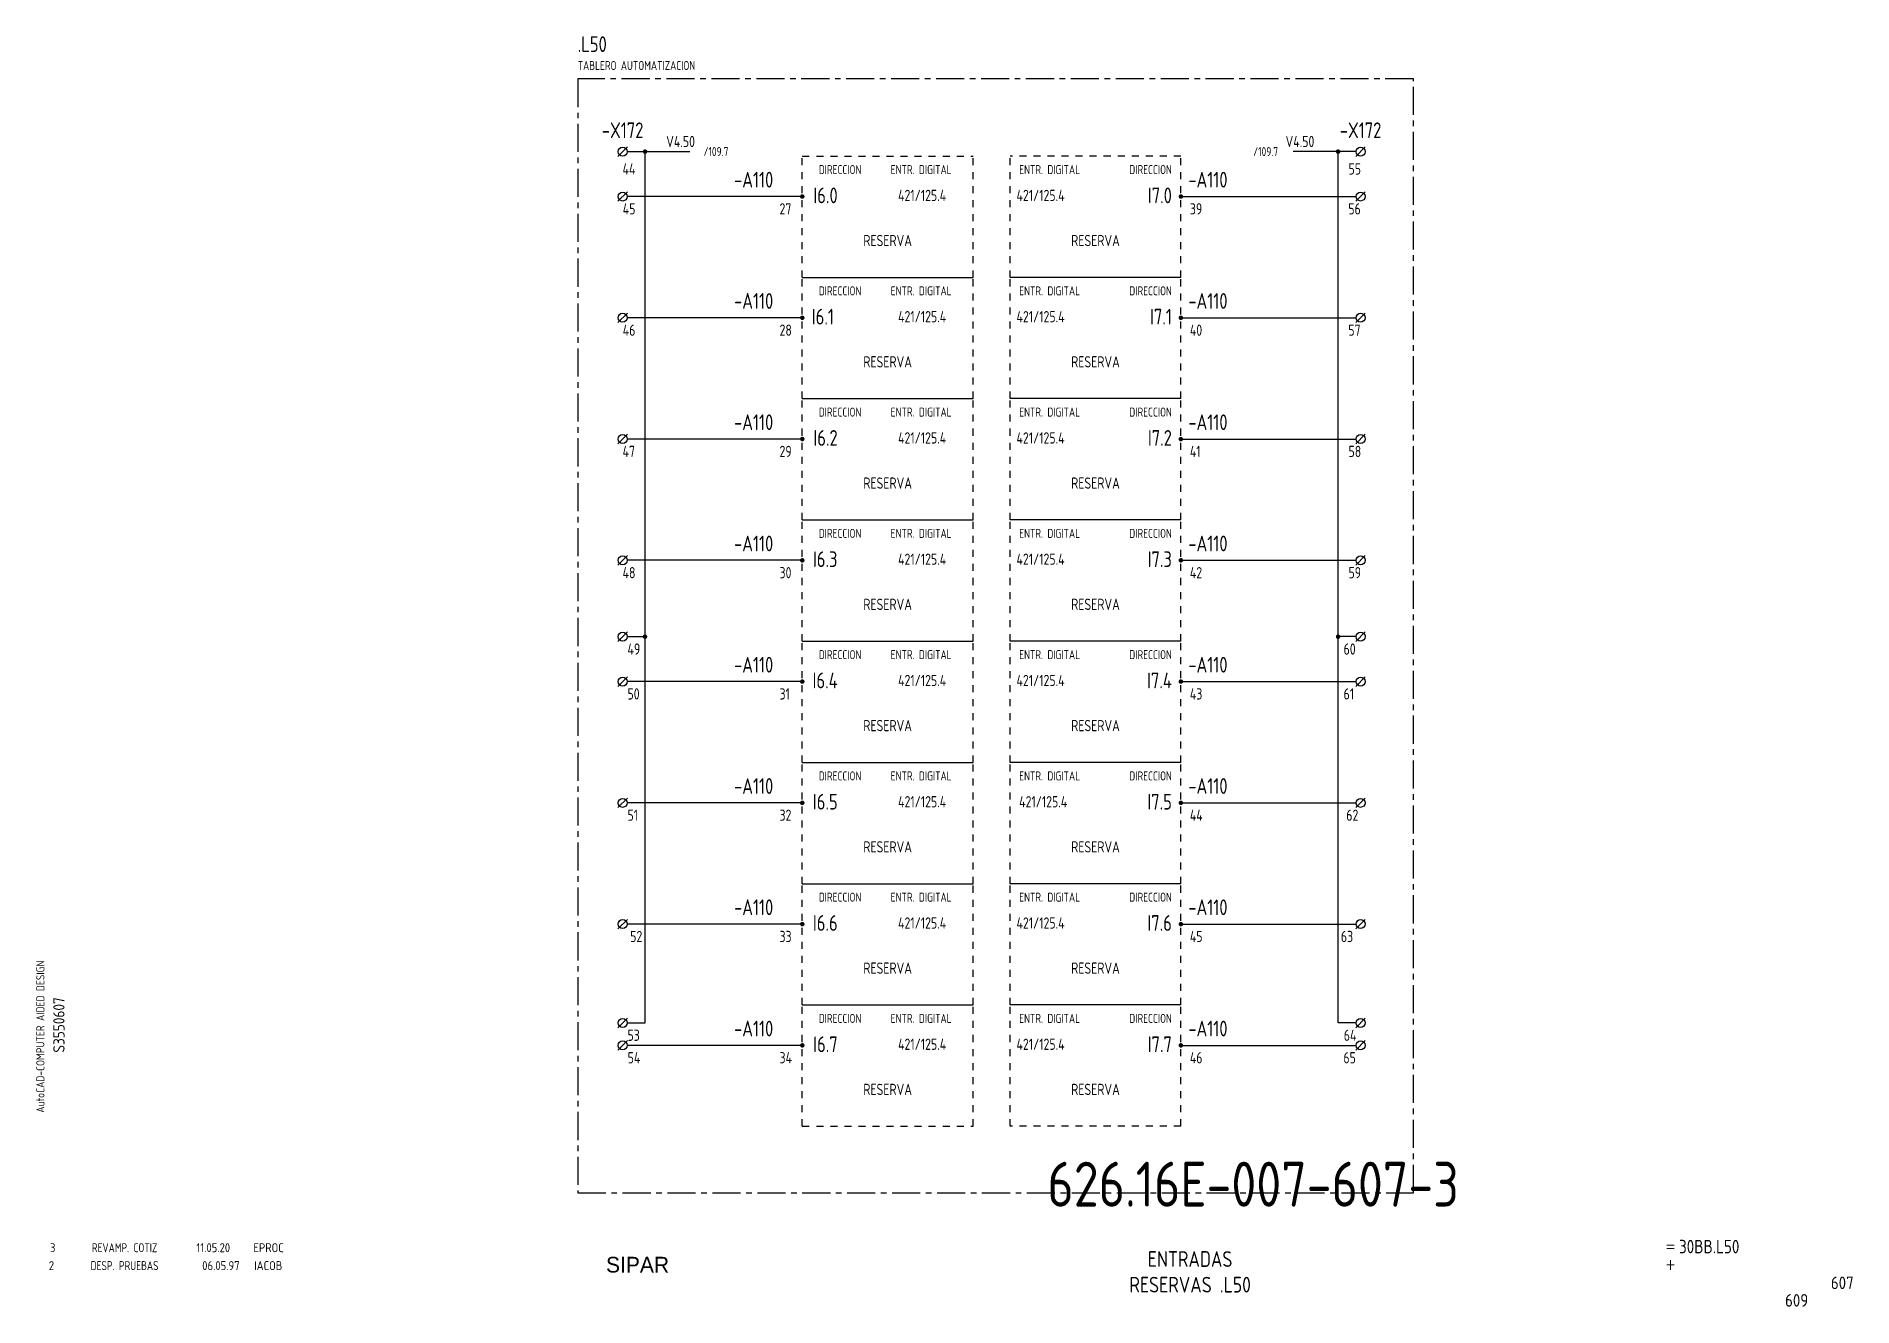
# Model space of a CAD drawing. Extents: x 10 to 414, y 6 to 288.
import ezdxf
from ezdxf.enums import TextEntityAlignment as Align

# ---------------------------------------------------------------- set-up
doc = ezdxf.new("R2010")
doc.units = 0
doc.header["$LTSCALE"] = 5
doc.header["$MEASUREMENT"] = 0
doc.linetypes.add('CENTER', pattern=[2, 1.25, -0.25, 0.25, -0.25])
doc.linetypes.add('HIDDEN1', pattern=[0.625, 0.3125, -0.3125])
doc.layers.get('0').update_dxf_attribs({"linetype": 'CONTINUOUS'})
doc.layers.add('3', color=3, linetype='CONTINUOUS')
doc.layers.add('CART', color=7, linetype='CONTINUOUS')
doc.styles.add('DIN', font='DIN.shx', dxfattribs={"width": 0.85})
doc.styles.add('N', font='ROMANS', dxfattribs={"width": 0.85, "height": 3})
doc.styles.add('SIMPLEX', font='SIMPLEX', dxfattribs={"width": 0.85})
doc.styles.add('X', font='UNIV.SHX', dxfattribs={"height": 3.5})

# ---------------------------------------------------------------- blocks, each defined once
blk = doc.blocks.new('B5-3')
at = {"linetype": 'Continuous', "const_width": 0.5}
blk.add_lwpolyline([(-0.25, 0, 1), (0.25, 0, 1)], format="xyb", close=True, dxfattribs=at)
blk = doc.blocks.new('NORMALE')
at = {"linetype": 'Continuous'}
blk.add_line((-1.06, -1.06), (1.06, 1.06), dxfattribs=at)
at = {"color": 7}
blk.add_circle((0, 0), 1, dxfattribs=at)
at = {"color": 7, "style": 'SIMPLEX', "flags": 9}
for tag, p in [('QUADRO', (-7.5, 4)), ('SEZIONE', (-7.5, 2.5)), ('NUMO', (-7.5, 1)), ('NUMM', (-7.5, -0.5)), ('NOTEM', (-7.5, -2)), ('NOTEV', (-7.5, -3.5)), ('UTENZA', (-7.5, -5)), ('RIP', (-7.5, -6.5)), ('RAGGIO', (-7.5, -8))]:
    blk.add_attdef(tag, p, '', height=1, dxfattribs=at)
at = {"color": 3, "style": 'SIMPLEX', "flags": 8}
for tag, p in [('NUMI', (1.5, 0.5)), ('MORSETTIERA', (1.5, -2.5))]:
    blk.add_attdef(tag, p, '', height=2, dxfattribs=at)
blk = doc.blocks.new('REV2')
at = {"color": 3, "style": 'DIN'}
for s, width, p in [('2', 0.9, (12.45, 13.79)), ('DESP. PRUEBAS', 0.8, (21.76, 13.79)), ('06.05.97', 0.9, (46.59, 13.79)), ('IACOB', 0.9, (58.16, 13.79))]:
    blk.add_text(s, height=2, dxfattribs=dict(at, width=width)).set_placement(p)

msp = doc.modelspace()

# ---------------------------------------------------------------- linework, layer by layer
at = {"color": 3, "linetype": 'CENTER'}
for p, q in [((130.17, 279), (130.17, 31)), ((316.2, 279), (130.17, 279)), ((316.2, 31), (316.2, 279)), ((130.17, 31), (316.2, 31))]:
    msp.add_line(p, q, dxfattribs=at)
for p, q in [((141.17, 262.83), (155.17, 262.83)), ((145.17, 68.83), (145.17, 262.83)), ((303.44, 262.83), (289.44, 262.83)), ((299.44, 68.83), (299.44, 262.83)), ((180.17, 252.83), (141.17, 252.83)), ((264.44, 252.83), (303.44, 252.83)), ((180.17, 225.83), (141.17, 225.83)), ((264.44, 225.83), (303.44, 225.83)), ((180.17, 198.83), (141.17, 198.83)), ((264.44, 198.83), (303.44, 198.83)), ((180.17, 171.83), (141.17, 171.83)), ((264.44, 171.83), (303.44, 171.83)), ((141.17, 154.83), (145.17, 154.83)), ((303.44, 154.83), (299.44, 154.83)), ((180.17, 144.83), (141.17, 144.83)), ((264.44, 144.83), (303.44, 144.83)), ((180.17, 117.83), (141.17, 117.83)), ((264.44, 117.83), (303.44, 117.83)), ((180.17, 90.83), (141.17, 90.83)), ((264.44, 90.83), (303.44, 90.83)), ((141.17, 68.83), (145.17, 68.83)), ((303.44, 68.83), (299.44, 68.83)), ((180.17, 63.83), (141.17, 63.83)), ((264.44, 63.83), (303.44, 63.83))]:
    msp.add_line(p, q)
at = {"linetype": 'HIDDEN1'}
for p, q in [((180.17, 234.83), (180.17, 261.83)), ((180.17, 261.83), (218.17, 261.83)), ((218.17, 234.83), (218.17, 261.83)), ((226.44, 234.83), (226.44, 261.83)), ((264.44, 261.83), (226.44, 261.83)), ((264.44, 234.83), (264.44, 261.83)), ((180.17, 207.83), (180.17, 234.83)), ((218.17, 207.83), (218.17, 234.83)), ((226.44, 207.83), (226.44, 234.83)), ((264.44, 207.83), (264.44, 234.83)), ((180.17, 180.83), (180.17, 207.83)), ((218.17, 180.83), (218.17, 207.83)), ((226.44, 180.83), (226.44, 207.83)), ((264.44, 180.83), (264.44, 207.83)), ((180.17, 153.83), (180.17, 180.83)), ((218.17, 153.83), (218.17, 180.83)), ((226.44, 153.83), (226.44, 180.83)), ((264.44, 153.83), (264.44, 180.83)), ((180.17, 126.83), (180.17, 153.83)), ((218.17, 126.83), (218.17, 153.83)), ((226.44, 126.83), (226.44, 153.83)), ((264.44, 126.83), (264.44, 153.83)), ((180.17, 99.83), (180.17, 126.83)), ((218.17, 99.83), (218.17, 126.83)), ((226.44, 99.83), (226.44, 126.83)), ((264.44, 99.83), (264.44, 126.83)), ((180.17, 72.83), (180.17, 99.83)), ((218.17, 72.83), (218.17, 99.83)), ((226.44, 72.83), (226.44, 99.83)), ((264.44, 72.83), (264.44, 99.83)), ((180.17, 45.83), (180.17, 72.83)), ((180.17, 72.83), (218.17, 72.83)), ((218.17, 45.83), (218.17, 72.83)), ((264.44, 72.83), (226.44, 72.83)), ((226.44, 45.83), (226.44, 72.83)), ((264.44, 45.83), (264.44, 72.83)), ((180.17, 45.83), (218.17, 45.83)), ((264.44, 45.83), (226.44, 45.83))]:
    msp.add_line(p, q, dxfattribs=at)
at = {"linetype": 'Continuous'}
for p, q in [((180.17, 234.83), (218.17, 234.83)), ((264.44, 234.83), (226.44, 234.83)), ((180.17, 207.83), (218.17, 207.83)), ((264.44, 207.83), (226.44, 207.83)), ((180.17, 180.83), (218.17, 180.83)), ((264.44, 180.83), (226.44, 180.83)), ((180.17, 153.83), (218.17, 153.83)), ((264.44, 153.83), (226.44, 153.83)), ((180.17, 126.83), (218.17, 126.83)), ((264.44, 126.83), (226.44, 126.83)), ((180.17, 99.83), (218.17, 99.83)), ((264.44, 99.83), (226.44, 99.83)), ((180.17, 72.83), (218.17, 72.83)), ((264.44, 72.83), (226.44, 72.83))]:
    msp.add_line(p, q, dxfattribs=at)
at = {"const_width": 0.5}
for points in [[(145.42, 262.83, -1), (144.92, 262.83, -1)], [(299.19, 262.83, 1), (299.69, 262.83, 1)], [(145.42, 154.83, -1), (144.92, 154.83, -1)], [(299.19, 154.83, 1), (299.69, 154.83, 1)]]:
    msp.add_lwpolyline(points, format="xyb", close=True, dxfattribs=at)

# ---------------------------------------------------------------- block references
at = {"linetype": 'Continuous'}
for name, p in [('NORMALE', (140.17, 262.83)), ('NORMALE', (304.44, 262.83)), ('NORMALE', (140.17, 252.83)), ('NORMALE', (304.44, 252.83)), ('NORMALE', (140.17, 225.83)), ('NORMALE', (304.44, 225.83)), ('NORMALE', (140.17, 198.83)), ('NORMALE', (304.44, 198.83)), ('NORMALE', (140.17, 171.83)), ('NORMALE', (304.44, 171.83)), ('NORMALE', (140.17, 154.83)), ('NORMALE', (304.44, 154.83)), ('NORMALE', (140.17, 144.83)), ('NORMALE', (304.44, 144.83)), ('NORMALE', (140.17, 117.83)), ('NORMALE', (304.44, 117.83)), ('NORMALE', (140.17, 90.83)), ('NORMALE', (304.44, 90.83)), ('NORMALE', (140.17, 68.83)), ('NORMALE', (304.44, 68.83)), ('NORMALE', (140.17, 63.83)), ('NORMALE', (304.44, 63.83)), ('REV2', (0, 0))]:
    msp.add_blockref(name, p, dxfattribs=at)
at = {"xscale": -1}
for p in [(180.17, 252.83), (180.17, 225.83), (180.17, 198.83), (180.17, 171.83), (180.17, 144.83), (180.17, 117.83), (180.17, 90.83), (180.17, 63.83)]:
    msp.add_blockref('B5-3', p, dxfattribs=at)
for p in [(264.44, 252.83), (264.44, 225.83), (264.44, 198.83), (264.44, 171.83), (264.44, 144.83), (264.44, 117.83), (264.44, 90.83), (264.44, 63.83)]:
    msp.add_blockref('B5-3', p)

# ---------------------------------------------------------------- texts
at = {"color": 3, "style": 'DIN'}
for s, height, width, p in [('.L50', 3.5, 0.8, (130.17, 285)), ('3', 2, 0.9, (12.71, 17.78)), ('REVAMP. COTIZ', 2, 0.8, (22.03, 17.78)), ('11.05.20', 2, 0.9, (45.3, 17.78)), ('EPROC', 2, 0.9, (57.98, 17.78))]:
    msp.add_text(s, height=height, dxfattribs=dict(at, width=width)).set_placement(p)
at = {"style": 'DIN', "width": 0.8}
for s, height, p in [('TABLERO AUTOMATIZACION', 2, (130.17, 281)), ('V4.50', 2.5, (149.87, 263.83)), ('V4.50', 2.5, (287.74, 263.83)), ('44', 2.5, (140.16, 257.72)), ('55', 2.5, (301.76, 257.72)), ('45', 2.5, (140.2, 248.83)), ('27', 2.5, (175.1, 248.83)), ('421/125.4', 2.5, (201.49, 251.83)), ('421/125.4', 2.5, (227.85, 251.83)), ('39', 2.5, (266.44, 248.83)), ('56', 2.5, (301.72, 248.83)), ('421/125.4', 2.5, (201.49, 224.83)), ('421/125.4', 2.5, (227.85, 224.83)), ('46', 2.5, (140.2, 221.83)), ('28', 2.5, (175.1, 221.83)), ('40', 2.5, (266.44, 221.83)), ('57', 2.5, (301.72, 221.83)), ('421/125.4', 2.5, (201.49, 197.83)), ('421/125.4', 2.5, (227.85, 197.83)), ('47', 2.5, (140.16, 194.83)), ('29', 2.5, (175.1, 194.83)), ('41', 2.5, (266.44, 194.83)), ('58', 2.5, (301.76, 194.83)), ('48', 2.5, (140.16, 167.83)), ('30', 2.5, (175.1, 167.83)), ('421/125.4', 2.5, (201.49, 170.83)), ('421/125.4', 2.5, (227.85, 170.83)), ('42', 2.5, (266.44, 167.83)), ('59', 2.5, (301.76, 167.83)), ('49', 2.5, (141.26, 150.83)), ('60', 2.5, (300.66, 150.83)), ('421/125.4', 2.5, (201.49, 143.83)), ('421/125.4', 2.5, (227.85, 143.83)), ('50', 2.5, (141.26, 140.83)), ('31', 2.5, (175.1, 140.83)), ('43', 2.5, (266.44, 140.83)), ('61', 2.5, (300.66, 140.83)), ('421/125.4', 2.5, (201.49, 116.83)), ('421/125.4', 2.5, (228.44, 116.83)), ('51', 2.5, (141.26, 113.83)), ('32', 2.5, (175.1, 113.83)), ('44', 2.5, (266.44, 113.83)), ('62', 2.5, (301.26, 113.83)), ('52', 2.5, (141.86, 86.83)), ('33', 2.5, (175.1, 86.83)), ('421/125.4', 2.5, (201.49, 89.83)), ('421/125.4', 2.5, (227.85, 89.83)), ('45', 2.5, (266.44, 86.83)), ('63', 2.5, (300.06, 86.83)), ('53', 2.5, (141.26, 64.83)), ('421/125.4', 2.5, (201.49, 62.83)), ('421/125.4', 2.5, (227.85, 62.83)), ('64', 2.5, (300.7, 64.83)), ('54', 2.5, (141.3, 59.83)), ('34', 2.5, (175.1, 59.83)), ('46', 2.5, (266.44, 59.83)), ('65', 2.5, (300.62, 59.83))]:
    msp.add_text(s, height=height, dxfattribs=at).set_placement(p)
for p in [(163.73, 261.83), (286.09, 261.83)]:
    msp.add_text('/109.7', height=2, dxfattribs=at).set_placement(p, align=Align.RIGHT)
at = {"color": 1, "style": 'DIN', "width": 0.8}
for p in [(193.31, 257.83), (262.44, 257.83), (193.31, 230.83), (262.44, 230.83), (193.31, 203.83), (262.44, 203.83), (193.31, 176.83), (262.44, 176.83), (193.31, 149.83), (262.44, 149.83), (193.31, 122.83), (262.44, 122.83), (193.31, 95.83), (262.44, 95.83), (193.31, 68.83), (262.44, 68.83)]:
    msp.add_text('DIRECCION', height=2, dxfattribs=at).set_placement(p, align=Align.RIGHT)
for p in [(199.85, 257.83), (228.44, 257.83), (199.85, 230.83), (228.44, 230.83), (199.85, 203.83), (228.44, 203.83), (199.85, 176.83), (228.44, 176.83), (199.85, 149.83), (228.44, 149.83), (199.85, 122.83), (228.44, 122.83), (199.85, 95.83), (228.44, 95.83), (199.85, 68.83), (228.44, 68.83)]:
    msp.add_text('ENTR. DIGITAL', height=2, dxfattribs=at).set_placement(p)
at = {"style": 'DIN', "width": 0.8}
for p in [(199.17, 241.78), (245.44, 241.78), (199.17, 214.78), (245.44, 214.78), (199.17, 187.78), (245.44, 187.78), (199.17, 160.78), (245.44, 160.78), (199.17, 133.78), (245.44, 133.78), (199.17, 106.78), (245.44, 106.78), (199.17, 79.78), (245.44, 79.78), (199.17, 52.78), (245.44, 52.78)]:
    msp.add_text('RESERVA', height=2.5, dxfattribs=at).set_placement(p, align=Align.CENTER)
at = {"color": 2, "insert": (234.73, 37.92), "char_height": 10, "width": 111.0411, "attachment_point": 1, "style": 'DIN'}
msp.add_mtext('626.16E-007-607-3', dxfattribs=at)
at = {"layer": '3', "style": 'DIN', "width": 0.8}
for p in [(140.17, 265.83), (304.44, 265.83)]:
    msp.add_text('-X172', height=3.5, dxfattribs=at).set_placement(p, align=Align.CENTER)
for p in [(164.98, 254.83), (266.1, 254.83), (164.98, 227.83), (266.1, 227.83), (164.98, 200.83), (266.1, 200.83), (164.98, 173.83), (266.1, 173.83), (164.98, 146.83), (266.1, 146.83), (164.98, 119.83), (266.1, 119.83), (164.98, 92.83), (266.1, 92.83), (164.98, 65.83), (266.1, 65.83)]:
    msp.add_text('-A110', height=3.5, dxfattribs=at).set_placement(p)
for s, p in [('I6.0', (188.05, 251.33)), ('I7.0', (262.44, 251.33)), ('I6.1', (187.21, 224.33)), ('I7.1', (262.44, 224.33)), ('I6.2', (188.05, 197.33)), ('I7.2', (262.44, 197.33)), ('I6.3', (188, 170.33)), ('I7.3', (262.44, 170.33)), ('I6.4', (188.05, 143.33)), ('I7.4', (262.44, 143.33)), ('I6.5', (188.05, 116.33)), ('I7.5', (262.44, 116.33)), ('I6.6', (188.05, 89.33)), ('I7.6', (262.44, 89.33)), ('I6.7', (188.05, 62.33)), ('I7.7', (262.44, 62.33))]:
    msp.add_text(s, height=3.5, dxfattribs=at).set_placement(p, align=Align.RIGHT)
at = {"layer": '3', "color": 2, "style": 'DIN', "width": 0.85}
for s, p in [('ENTRADAS', (266.5, 14.51)), ('RESERVAS .L50', (266.5, 8.8))]:
    msp.add_text(s, height=3.5, dxfattribs=at).set_placement(p, align=Align.CENTER)
at = {"layer": 'CART', "color": 1, "style": 'DIN', "width": 0.9}
msp.add_text('AutoCAD-COMPUTER AIDED DESIGN', height=1.8, rotation=90, dxfattribs=at).set_placement((11.47, 48.84))
at = {"layer": 'CART', "color": 3, "style": 'N', "width": 0.85}
for s, p in [('=', (372.24, 17.91)), ('+', (372.24, 13.87))]:
    msp.add_text(s, height=2.5, dxfattribs=at).set_placement(p)
at = {"layer": 'CART', "color": 3, "style": 'DIN', "width": 0.9, "flags": 1}
msp.add_attdef('S3550607', text='', height=2.5, rotation=90, dxfattribs=at).set_placement((15.95, 68.38), align=Align.CENTER)
at = {"layer": 'CART', "color": 3, "style": 'DIN', "width": 0.85}
msp.add_attdef('30BB.L50', text='', height=3, dxfattribs=at).set_placement((375.33, 16.63), align=Align.BOTTOM_LEFT)
at = {"layer": 'CART', "color": 6, "style": 'X', "flags": 1}
msp.add_attdef('SIPAR', text='', height=3.5, dxfattribs=at).set_placement((143.5, 15), align=Align.MIDDLE)
at = {"layer": 'CART', "color": 2, "style": 'DIN', "width": 0.9, "flags": 1}
msp.add_attdef('607', text='', height=2.8, dxfattribs=at).set_placement((414.2, 9.56), align=Align.RIGHT)
at = {"layer": 'CART', "color": 7, "style": 'DIN', "width": 0.9, "flags": 1}
msp.add_attdef('609', (398.93, 5.65), '', height=2.8, dxfattribs=at)

doc.saveas('drawing.dxf')
